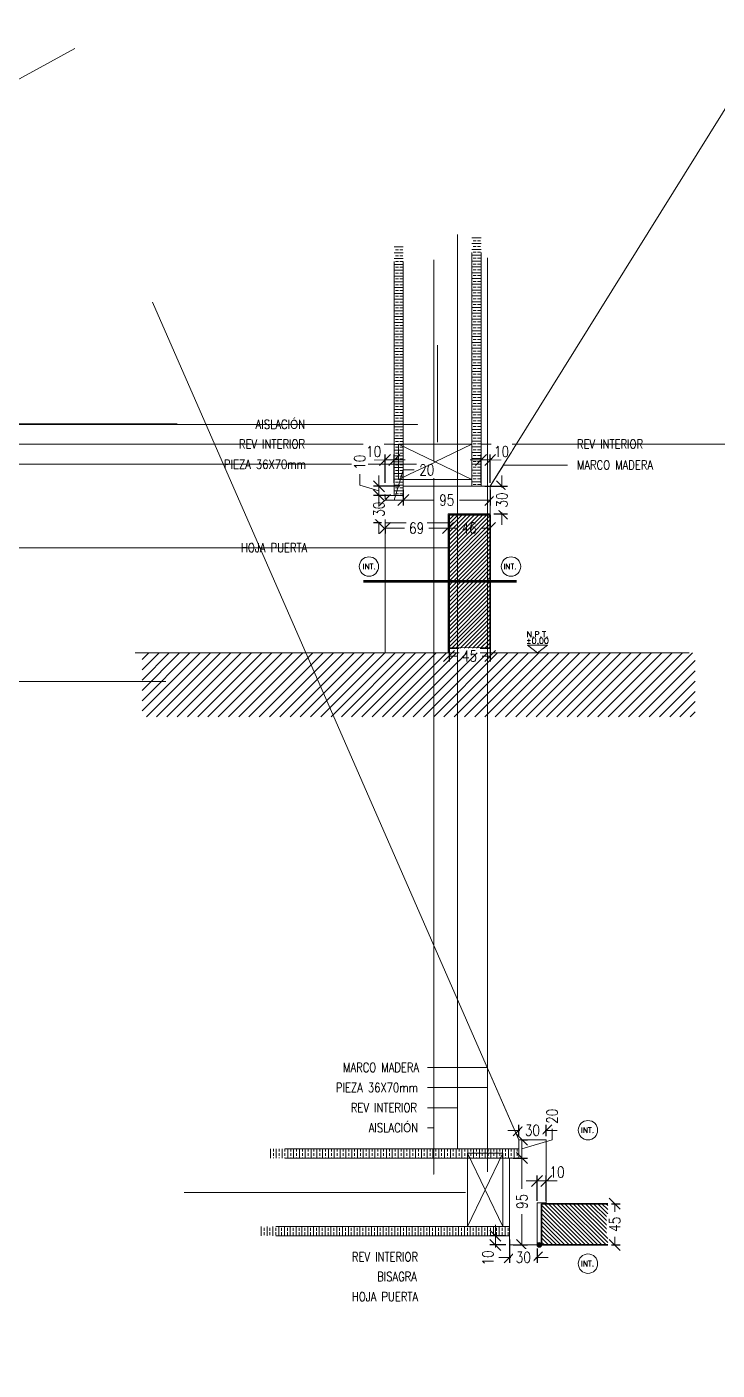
# Model space of a CAD drawing. Header units: metres. Extents: x -2 to 690, y -116 to 73.
# Drawn here: x 187.305 to 188.061, y 32.74 to 34.209 of the extents above; entities that cross this region are included whole.
import ezdxf
from ezdxf.enums import TextEntityAlignment as Align

# ---------------------------------------------------------------- set-up
doc = ezdxf.new("R2010")
doc.units = ezdxf.units.M
doc.header["$LTSCALE"] = 5
doc.header["$MEASUREMENT"] = 0
doc.layers.get('0').update_dxf_attribs({"color": 30})
doc.layers.get('DEFPOINTS').update_dxf_attribs({"color": 210})
for name, color, linetype, lineweight in [('A-ANNO-DIMS', 3, 'Continuous', 18), ('A-ANNO-SYMB', 3, 'Continuous', 18), ('A-ANNO-TEXT', 3, 'Continuous', 18), ('A-DETL-PATT', 8, 'Continuous', 18), ('A-ELEV-MBE1', 7, 'Continuous', 35), ('A-WALL-PATT', 8, 'Continuous', 18), ('A-WALL-STUD', 3, 'Continuous', 18)]:
    doc.layers.add(name, color=color, linetype=linetype, lineweight=lineweight)
doc.styles.add('E-ROMANS', font='romans.shx', dxfattribs={"width": 0.8})
doc.dimstyles.new('E-0010_TICK_12', dxfattribs={"dimscale": 0.001, "dimtxt": 12, "dimasz": 12, "dimexe": 6, "dimexo": 4, "dimgap": 6, "dimtad": 0, "dimdec": 0, "dimlfac": 1000, "dimzin": 0, "dimdsep": 46, "dimtxsty": 'E-ROMANS', "dimblk": 'OBLIQUE', "dimcen": 6, "dimclrd": 256, "dimclre": 256, "dimclrt": 256, "dimadec": 0, "dimazin": 0, "dimtfac": 1, "dimtdec": 0, "dimtmove": 1, "dimatfit": 3, "dimldrblk": 'OPEN90', "dimfxl": 1, "dimtfill": 1, "dimtolj": 1, "dimtzin": 0, "dimlwd": -1, "dimarcsym": 0})
doc.dimstyles.new('E-0100_TICK_12', dxfattribs={"dimscale": 0.001, "dimtxt": 120, "dimasz": 120, "dimexe": 60, "dimexo": 40, "dimgap": 60, "dimtad": 0, "dimzin": 0, "dimdsep": 46, "dimtxsty": 'E-ROMANS', "dimblk": 'OBLIQUE', "dimcen": 60, "dimclrd": 256, "dimclre": 256, "dimclrt": 256, "dimadec": 0, "dimazin": 0, "dimtfac": 1, "dimtmove": 1, "dimatfit": 3, "dimldrblk": 'OPEN90', "dimfxl": 1, "dimtfill": 1, "dimtolj": 1, "dimtzin": 0, "dimlwd": -1, "dimarcsym": 0})

# ---------------------------------------------------------------- blocks, each defined once
blk = doc.blocks.new('_Oblique')
at = {"color": 0, "linetype": 'ByBlock', "lineweight": -2}
blk.add_line((-0.5, -0.5), (0.5, 0.5), dxfattribs=at)
blk = doc.blocks.new('*D1812')
at = {"layer": 'A-ANNO-DIMS', "lineweight": -2, "transparency": 16777216}
for p, q in [((187.9449, 32.9216), (187.9546, 32.9216)), ((187.9449, 32.8766), (187.9546, 32.8766))]:
    blk.add_line(p, q, dxfattribs=at)
at = {"layer": 'A-ANNO-DIMS', "transparency": 16777216}
for p, q in [((187.9486, 32.9216), (187.9486, 32.9129)), ((187.9486, 32.8766), (187.9486, 32.8854))]:
    blk.add_line(p, q, dxfattribs=at)
at = {"layer": 'DEFPOINTS', "color": 0, "transparency": 16777216}
for p in [(187.9409, 32.9216), (187.9409, 32.8766), (187.9486, 32.8766)]:
    blk.add_point(p, dxfattribs=at)
at = {"layer": 'A-ANNO-DIMS', "transparency": 16777216, "xscale": 0.012, "yscale": 0.012, "zscale": 0.012}
for p, rotation in [((187.9486, 32.9216), 90), ((187.9486, 32.8766), 270)]:
    blk.add_blockref('_Oblique', p, dxfattribs=dict(at, rotation=rotation))
at = {"layer": 'A-ANNO-DIMS', "transparency": 16777216, "insert": (187.9486, 32.8991), "char_height": 0.012, "attachment_point": 5, "rotation": 90, "style": 'E-ROMANS', "bg_fill": 3, "box_fill_scale": 1.25, "bg_fill_color": 256, "bg_fill_true_color": 13158600, "bg_fill_transparency": 0}
blk.add_mtext('\\A1;45', dxfattribs=at)
blk = doc.blocks.new('_Open90')
at = {"color": 0, "linetype": 'ByBlock', "lineweight": -2}
for p, q in [((0, 0), (-1, 0)), ((-0.5, 0.5), (0, 0)), ((0, 0), (-0.5, -0.5))]:
    blk.add_line(p, q, dxfattribs=at)
blk = doc.blocks.new('*D1660')
at = {"layer": 'A-ANNO-DIMS', "lineweight": -2, "transparency": 16777216}
for p, q in [((187.7673, 33.552), (187.7673, 33.5146)), ((187.8123, 33.552), (187.8123, 33.5146))]:
    blk.add_line(p, q, dxfattribs=at)
at = {"layer": 'A-ANNO-DIMS', "transparency": 16777216}
for p, q in [((187.7673, 33.5206), (187.776, 33.5206)), ((187.8123, 33.5206), (187.8036, 33.5206))]:
    blk.add_line(p, q, dxfattribs=at)
at = {"layer": 'DEFPOINTS', "color": 0, "transparency": 16777216}
for p in [(187.7673, 33.556), (187.8123, 33.556), (187.8123, 33.5206)]:
    blk.add_point(p, dxfattribs=at)
at = {"layer": 'A-ANNO-DIMS', "transparency": 16777216, "xscale": 0.012, "yscale": 0.012, "zscale": 0.012, "rotation": 180}
blk.add_blockref('_Oblique', (187.7673, 33.5206), dxfattribs=at)
at = {"layer": 'A-ANNO-DIMS', "transparency": 16777216, "xscale": 0.012, "yscale": 0.012, "zscale": 0.012}
blk.add_blockref('_Oblique', (187.8123, 33.5206), dxfattribs=at)
at = {"layer": 'A-ANNO-DIMS', "transparency": 16777216, "insert": (187.7898, 33.5206), "char_height": 0.012, "attachment_point": 5, "style": 'E-ROMANS', "bg_fill": 3, "box_fill_scale": 1.25, "bg_fill_color": 256, "bg_fill_true_color": 13158600, "bg_fill_transparency": 0}
blk.add_mtext('\\A1;45', dxfattribs=at)
blk = doc.blocks.new('*D1813')
at = {"layer": 'A-ANNO-DIMS', "lineweight": -2, "transparency": 16777216}
for p, q in [((187.6973, 33.6623), (187.6973, 33.6546)), ((187.7663, 33.6623), (187.7663, 33.6546))]:
    blk.add_line(p, q, dxfattribs=at)
at = {"layer": 'A-ANNO-DIMS', "transparency": 16777216}
for p, q in [((187.6973, 33.6606), (187.7185, 33.6606)), ((187.7663, 33.6606), (187.7451, 33.6606))]:
    blk.add_line(p, q, dxfattribs=at)
at = {"layer": 'DEFPOINTS', "color": 0, "transparency": 16777216}
for p in [(187.6973, 33.6663), (187.7663, 33.6663), (187.7663, 33.6606)]:
    blk.add_point(p, dxfattribs=at)
at = {"layer": 'A-ANNO-DIMS', "transparency": 16777216, "xscale": 0.012, "yscale": 0.012, "zscale": 0.012, "rotation": 180}
blk.add_blockref('_Oblique', (187.6973, 33.6606), dxfattribs=at)
at = {"layer": 'A-ANNO-DIMS', "transparency": 16777216, "xscale": 0.012, "yscale": 0.012, "zscale": 0.012}
blk.add_blockref('_Oblique', (187.7663, 33.6606), dxfattribs=at)
at = {"layer": 'A-ANNO-DIMS', "transparency": 16777216, "insert": (187.7318, 33.6606), "char_height": 0.012, "attachment_point": 5, "style": 'E-ROMANS', "bg_fill": 3, "box_fill_scale": 1.25, "bg_fill_color": 256, "bg_fill_true_color": 13158600, "bg_fill_transparency": 0}
blk.add_mtext('\\A1;69', dxfattribs=at)
blk = doc.blocks.new('*D1814')
at = {"layer": 'A-ANNO-DIMS', "lineweight": -2, "transparency": 16777216}
for p, q in [((187.7663, 33.6723), (187.7663, 33.6546)), ((187.8123, 33.6723), (187.8123, 33.6546))]:
    blk.add_line(p, q, dxfattribs=at)
at = {"layer": 'A-ANNO-DIMS', "transparency": 16777216}
for p, q in [((187.7663, 33.6606), (187.7755, 33.6606)), ((187.8123, 33.6606), (187.8031, 33.6606))]:
    blk.add_line(p, q, dxfattribs=at)
at = {"layer": 'DEFPOINTS', "color": 0, "transparency": 16777216}
for p in [(187.7663, 33.6763), (187.8123, 33.6763), (187.8123, 33.6606)]:
    blk.add_point(p, dxfattribs=at)
at = {"layer": 'A-ANNO-DIMS', "transparency": 16777216, "xscale": 0.012, "yscale": 0.012, "zscale": 0.012, "rotation": 180}
blk.add_blockref('_Oblique', (187.7663, 33.6606), dxfattribs=at)
at = {"layer": 'A-ANNO-DIMS', "transparency": 16777216, "xscale": 0.012, "yscale": 0.012, "zscale": 0.012}
blk.add_blockref('_Oblique', (187.8123, 33.6606), dxfattribs=at)
at = {"layer": 'A-ANNO-DIMS', "transparency": 16777216, "insert": (187.7893, 33.6606), "char_height": 0.012, "attachment_point": 5, "style": 'E-ROMANS', "bg_fill": 3, "box_fill_scale": 1.25, "bg_fill_color": 256, "bg_fill_true_color": 13158600, "bg_fill_transparency": 0}
blk.add_mtext('\\A1;46', dxfattribs=at)
blk = doc.blocks.new('*D1661')
at = {"layer": 'A-ANNO-DIMS', "lineweight": -2, "transparency": 16777216}
for p, q in [((187.8376, 32.9716), (187.8531, 32.9716)), ((187.8376, 32.8766), (187.8531, 32.8766))]:
    blk.add_line(p, q, dxfattribs=at)
at = {"layer": 'A-ANNO-DIMS', "transparency": 16777216}
for p, q in [((187.8471, 32.9716), (187.8471, 32.9379)), ((187.8471, 32.8766), (187.8471, 32.9104))]:
    blk.add_line(p, q, dxfattribs=at)
at = {"layer": 'DEFPOINTS', "color": 0, "transparency": 16777216}
for p in [(187.8336, 32.9716), (187.8336, 32.8766), (187.8471, 32.8766)]:
    blk.add_point(p, dxfattribs=at)
at = {"layer": 'A-ANNO-DIMS', "transparency": 16777216, "xscale": 0.012, "yscale": 0.012, "zscale": 0.012}
for p, rotation in [((187.8471, 32.9716), 90), ((187.8471, 32.8766), 270)]:
    blk.add_blockref('_Oblique', p, dxfattribs=dict(at, rotation=rotation))
at = {"layer": 'A-ANNO-DIMS', "transparency": 16777216, "insert": (187.8471, 32.9241), "char_height": 0.012, "attachment_point": 5, "rotation": 90, "style": 'E-ROMANS', "bg_fill": 3, "box_fill_scale": 1.25, "bg_fill_color": 256, "bg_fill_true_color": 13158600, "bg_fill_transparency": 0}
blk.add_mtext('\\A1;95', dxfattribs=at)
blk = doc.blocks.new('*D1815')
at = {"layer": 'A-ANNO-DIMS', "lineweight": -2, "transparency": 16777216}
for p, q in [((187.8336, 32.8826), (187.8336, 32.857)), ((187.8636, 32.8726), (187.8636, 32.857))]:
    blk.add_line(p, q, dxfattribs=at)
at = {"layer": 'A-ANNO-DIMS', "transparency": 16777216}
for p, q in [((187.8336, 32.863), (187.8216, 32.863)), ((187.8336, 32.863), (187.8349, 32.863)), ((187.8636, 32.863), (187.8624, 32.863)), ((187.8636, 32.863), (187.8756, 32.863))]:
    blk.add_line(p, q, dxfattribs=at)
at = {"layer": 'DEFPOINTS', "color": 0, "transparency": 16777216}
blk.add_point((187.8336, 32.8866), dxfattribs=at)
at = {"layer": 'A-ANNO-DIMS', "transparency": 16777216, "xscale": 0.012, "yscale": 0.012, "zscale": 0.012}
blk.add_blockref('_Oblique', (187.8336, 32.863), dxfattribs=at)
at = {"layer": 'A-ANNO-DIMS', "transparency": 16777216, "xscale": 0.012, "yscale": 0.012, "zscale": 0.012, "rotation": 180}
blk.add_blockref('_Oblique', (187.8636, 32.863), dxfattribs=at)
at = {"layer": 'A-ANNO-DIMS', "transparency": 16777216, "insert": (187.8486, 32.863), "char_height": 0.012, "attachment_point": 5, "style": 'E-ROMANS', "bg_fill": 3, "box_fill_scale": 1.25, "bg_fill_color": 256, "bg_fill_true_color": 13158600, "bg_fill_transparency": 0}
blk.add_mtext('\\A1;30', dxfattribs=at)
at = {"layer": 'DEFPOINTS', "color": 0, "transparency": 16777216}
for p in [(187.8636, 32.8766), (187.8336, 32.863)]:
    blk.add_point(p, dxfattribs=at)
blk = doc.blocks.new('*D1816')
at = {"layer": 'A-ANNO-DIMS', "transparency": 16777216}
for p, q in [((187.8801, 32.9915), (187.8801, 33.0035)), ((187.8471, 32.9716), (187.8471, 32.9916)), ((187.8471, 32.9816), (187.8801, 32.9915))]:
    blk.add_line(p, q, dxfattribs=at)
at = {"layer": 'A-ANNO-DIMS', "lineweight": -2, "transparency": 16777216}
for p, q in [((187.8476, 32.9916), (187.8531, 32.9916)), ((187.8476, 32.9716), (187.8531, 32.9716))]:
    blk.add_line(p, q, dxfattribs=at)
at = {"layer": 'DEFPOINTS', "color": 0, "transparency": 16777216}
for p in [(187.8436, 32.9916), (187.8471, 32.9916), (187.8436, 32.9716)]:
    blk.add_point(p, dxfattribs=at)
at = {"layer": 'A-ANNO-DIMS', "transparency": 16777216, "xscale": 0.012, "yscale": 0.012, "zscale": 0.012}
for p, rotation in [((187.8471, 32.9916), 90), ((187.8471, 32.9716), 270)]:
    blk.add_blockref('_Oblique', p, dxfattribs=dict(at, rotation=rotation))
at = {"layer": 'A-ANNO-DIMS', "transparency": 16777216, "insert": (187.8801, 33.0173), "char_height": 0.012, "attachment_point": 5, "rotation": 90, "style": 'E-ROMANS', "bg_fill": 3, "box_fill_scale": 1.25, "bg_fill_color": 256, "bg_fill_true_color": 13158600, "bg_fill_transparency": 0}
blk.add_mtext('\\A1;20', dxfattribs=at)
blk = doc.blocks.new('*D1817')
at = {"layer": 'A-ANNO-DIMS', "transparency": 16777216}
for p, q in [((187.8436, 33.0019), (187.8316, 33.0019)), ((187.8436, 33.0019), (187.8449, 33.0019)), ((187.8736, 33.0019), (187.8724, 33.0019)), ((187.8736, 33.0019), (187.8856, 33.0019))]:
    blk.add_line(p, q, dxfattribs=at)
at = {"layer": 'A-ANNO-DIMS', "lineweight": -2, "transparency": 16777216}
for p, q in [((187.8436, 32.9956), (187.8436, 33.0079)), ((187.8736, 32.9956), (187.8736, 33.0079))]:
    blk.add_line(p, q, dxfattribs=at)
at = {"layer": 'A-ANNO-DIMS', "transparency": 16777216, "xscale": 0.012, "yscale": 0.012, "zscale": 0.012}
blk.add_blockref('_Oblique', (187.8436, 33.0019), dxfattribs=at)
at = {"layer": 'A-ANNO-DIMS', "transparency": 16777216, "xscale": 0.012, "yscale": 0.012, "zscale": 0.012, "rotation": 180}
blk.add_blockref('_Oblique', (187.8736, 33.0019), dxfattribs=at)
at = {"layer": 'A-ANNO-DIMS', "transparency": 16777216, "insert": (187.8586, 33.0019), "char_height": 0.012, "attachment_point": 5, "style": 'E-ROMANS', "bg_fill": 3, "box_fill_scale": 1.25, "bg_fill_color": 256, "bg_fill_true_color": 13158600, "bg_fill_transparency": 0}
blk.add_mtext('\\A1;30', dxfattribs=at)
at = {"layer": 'DEFPOINTS', "color": 0, "transparency": 16777216}
for p in [(187.8736, 33.0019), (187.8436, 32.9916), (187.8736, 32.9916)]:
    blk.add_point(p, dxfattribs=at)
blk = doc.blocks.new('*D1662')
at = {"layer": 'A-ANNO-DIMS', "transparency": 16777216}
for p, q in [((187.8636, 32.9466), (187.8516, 32.9466)), ((187.8736, 32.9466), (187.8856, 32.9466))]:
    blk.add_line(p, q, dxfattribs=at)
at = {"layer": 'A-ANNO-DIMS', "lineweight": -2, "transparency": 16777216}
for p, q in [((187.8636, 32.9248), (187.8636, 32.9526)), ((187.8736, 32.9248), (187.8736, 32.9526))]:
    blk.add_line(p, q, dxfattribs=at)
at = {"layer": 'DEFPOINTS', "color": 0, "transparency": 16777216}
for p in [(187.8636, 32.9208), (187.8736, 32.9208)]:
    blk.add_point(p, dxfattribs=at)
at = {"layer": 'A-ANNO-DIMS', "transparency": 16777216, "insert": (187.8854, 32.9563), "char_height": 0.012, "attachment_point": 5, "style": 'E-ROMANS', "bg_fill": 3, "box_fill_scale": 1.25, "bg_fill_color": 256, "bg_fill_true_color": 13158600, "bg_fill_transparency": 0}
blk.add_mtext('\\A1;10', dxfattribs=at)
at = {"layer": 'A-ANNO-DIMS', "transparency": 16777216}
blk.add_line((187.8636, 32.9466), (187.8736, 32.9466), dxfattribs=at)
at = {"layer": 'DEFPOINTS', "color": 0, "transparency": 16777216}
blk.add_point((187.8736, 32.9466), dxfattribs=at)
at = {"layer": 'A-ANNO-DIMS', "transparency": 16777216, "xscale": 0.012, "yscale": 0.012, "zscale": 0.012}
blk.add_blockref('_Oblique', (187.8636, 32.9466), dxfattribs=at)
at = {"layer": 'A-ANNO-DIMS', "transparency": 16777216, "xscale": 0.012, "yscale": 0.012, "zscale": 0.012, "rotation": 180}
blk.add_blockref('_Oblique', (187.8736, 32.9466), dxfattribs=at)
blk = doc.blocks.new('*D1678')
at = {"layer": 'A-ANNO-DIMS', "lineweight": -2, "transparency": 16777216}
for p, q in [((187.7173, 33.7023), (187.7173, 33.6853)), ((187.8123, 33.7023), (187.8123, 33.6853))]:
    blk.add_line(p, q, dxfattribs=at)
at = {"layer": 'A-ANNO-DIMS', "transparency": 16777216}
for p, q in [((187.7173, 33.6913), (187.751, 33.6913)), ((187.8123, 33.6913), (187.7786, 33.6913))]:
    blk.add_line(p, q, dxfattribs=at)
at = {"layer": 'DEFPOINTS', "color": 0, "transparency": 16777216}
for p in [(187.7173, 33.7063), (187.8123, 33.7063), (187.8123, 33.6913)]:
    blk.add_point(p, dxfattribs=at)
at = {"layer": 'A-ANNO-DIMS', "transparency": 16777216, "xscale": 0.012, "yscale": 0.012, "zscale": 0.012, "rotation": 180}
blk.add_blockref('_Oblique', (187.7173, 33.6913), dxfattribs=at)
at = {"layer": 'A-ANNO-DIMS', "transparency": 16777216, "xscale": 0.012, "yscale": 0.012, "zscale": 0.012}
blk.add_blockref('_Oblique', (187.8123, 33.6913), dxfattribs=at)
at = {"layer": 'A-ANNO-DIMS', "transparency": 16777216, "insert": (187.7648, 33.6913), "char_height": 0.012, "attachment_point": 5, "style": 'E-ROMANS', "bg_fill": 3, "box_fill_scale": 1.25, "bg_fill_color": 256, "bg_fill_true_color": 13158600, "bg_fill_transparency": 0}
blk.add_mtext('\\A1;95', dxfattribs=at)
blk = doc.blocks.new('*D1679')
at = {"layer": 'A-ANNO-DIMS', "transparency": 16777216}
for p, q in [((187.8252, 33.7063), (187.8252, 33.7183)), ((187.8252, 33.7063), (187.8252, 33.7051)), ((187.8252, 33.6763), (187.8252, 33.6776)), ((187.8252, 33.6763), (187.8252, 33.6643))]:
    blk.add_line(p, q, dxfattribs=at)
at = {"layer": 'A-ANNO-DIMS', "lineweight": -2, "transparency": 16777216}
for p, q in [((187.8063, 33.7063), (187.8312, 33.7063)), ((187.8163, 33.6763), (187.8312, 33.6763))]:
    blk.add_line(p, q, dxfattribs=at)
at = {"layer": 'DEFPOINTS', "color": 0, "transparency": 16777216}
blk.add_point((187.8023, 33.7063), dxfattribs=at)
at = {"layer": 'A-ANNO-DIMS', "transparency": 16777216, "xscale": 0.012, "yscale": 0.012, "zscale": 0.012}
for p, rotation in [((187.8252, 33.7063), 270), ((187.8252, 33.6763), 90)]:
    blk.add_blockref('_Oblique', p, dxfattribs=dict(at, rotation=rotation))
at = {"layer": 'A-ANNO-DIMS', "transparency": 16777216, "insert": (187.8252, 33.6913), "char_height": 0.012, "attachment_point": 5, "rotation": 90, "style": 'E-ROMANS', "bg_fill": 3, "box_fill_scale": 1.25, "bg_fill_color": 256, "bg_fill_true_color": 13158600, "bg_fill_transparency": 0}
blk.add_mtext('\\A1;30', dxfattribs=at)
at = {"layer": 'DEFPOINTS', "color": 0, "transparency": 16777216}
for p in [(187.8252, 33.7063), (187.8123, 33.6763)]:
    blk.add_point(p, dxfattribs=at)
blk = doc.blocks.new('*D1680')
at = {"layer": 'A-ANNO-DIMS', "transparency": 16777216}
for p, q in [((187.6906, 33.6963), (187.6906, 33.7083)), ((187.6906, 33.6963), (187.6906, 33.6951)), ((187.6906, 33.6663), (187.6906, 33.6676)), ((187.6906, 33.6663), (187.6906, 33.6543))]:
    blk.add_line(p, q, dxfattribs=at)
at = {"layer": 'A-ANNO-DIMS', "lineweight": -2, "transparency": 16777216}
for p, q in [((187.6933, 33.6963), (187.6846, 33.6963)), ((187.6933, 33.6663), (187.6846, 33.6663))]:
    blk.add_line(p, q, dxfattribs=at)
at = {"layer": 'A-ANNO-DIMS', "transparency": 16777216, "xscale": 0.012, "yscale": 0.012, "zscale": 0.012}
for p, rotation in [((187.6906, 33.6963), 270), ((187.6906, 33.6663), 90)]:
    blk.add_blockref('_Oblique', p, dxfattribs=dict(at, rotation=rotation))
at = {"layer": 'A-ANNO-DIMS', "transparency": 16777216, "insert": (187.6906, 33.6813), "char_height": 0.012, "attachment_point": 5, "rotation": 90, "style": 'E-ROMANS', "bg_fill": 3, "box_fill_scale": 1.25, "bg_fill_color": 256, "bg_fill_true_color": 13158600, "bg_fill_transparency": 0}
blk.add_mtext('\\A1;30', dxfattribs=at)
at = {"layer": 'DEFPOINTS', "color": 0, "transparency": 16777216}
for p in [(187.6973, 33.6963), (187.6906, 33.6663), (187.6973, 33.6663)]:
    blk.add_point(p, dxfattribs=at)
blk = doc.blocks.new('*D1681')
at = {"layer": 'A-ANNO-DIMS', "transparency": 16777216}
for p, q in [((187.6696, 33.7076), (187.6696, 33.7196)), ((187.6906, 33.7063), (187.6906, 33.7183)), ((187.6906, 33.7013), (187.6696, 33.7076)), ((187.6906, 33.6963), (187.6906, 33.7063)), ((187.6906, 33.6963), (187.6906, 33.7063)), ((187.6906, 33.6963), (187.6906, 33.6843))]:
    blk.add_line(p, q, dxfattribs=at)
at = {"layer": 'A-ANNO-DIMS', "lineweight": -2, "transparency": 16777216}
for p, q in [((187.7133, 33.7063), (187.6846, 33.7063)), ((187.7033, 33.6963), (187.6846, 33.6963))]:
    blk.add_line(p, q, dxfattribs=at)
at = {"layer": 'DEFPOINTS', "color": 0, "transparency": 16777216}
for p in [(187.6906, 33.7063), (187.7173, 33.7063), (187.7073, 33.6963)]:
    blk.add_point(p, dxfattribs=at)
at = {"layer": 'A-ANNO-DIMS', "transparency": 16777216, "xscale": 0.012, "yscale": 0.012, "zscale": 0.012}
for p, rotation in [((187.6906, 33.7063), 270), ((187.6906, 33.6963), 90)]:
    blk.add_blockref('_Oblique', p, dxfattribs=dict(at, rotation=rotation))
at = {"layer": 'A-ANNO-DIMS', "transparency": 16777216, "insert": (187.6696, 33.7327), "char_height": 0.012, "attachment_point": 5, "rotation": 90, "style": 'E-ROMANS', "bg_fill": 3, "box_fill_scale": 1.25, "bg_fill_color": 256, "bg_fill_true_color": 13158600, "bg_fill_transparency": 0}
blk.add_mtext('\\A1;10', dxfattribs=at)
blk = doc.blocks.new('*D1682')
at = {"layer": 'A-ANNO-DIMS', "transparency": 16777216}
for p, q in [((187.6973, 33.7352), (187.6853, 33.7352)), ((187.7073, 33.7352), (187.7193, 33.7352))]:
    blk.add_line(p, q, dxfattribs=at)
at = {"layer": 'A-ANNO-DIMS', "lineweight": -2, "transparency": 16777216}
for p, q in [((187.6973, 33.7103), (187.6973, 33.7412)), ((187.7073, 33.7103), (187.7073, 33.7412))]:
    blk.add_line(p, q, dxfattribs=at)
at = {"layer": 'DEFPOINTS', "color": 0, "transparency": 16777216}
for p in [(187.7073, 33.7352), (187.6973, 33.7063), (187.7073, 33.7063)]:
    blk.add_point(p, dxfattribs=at)
at = {"layer": 'A-ANNO-DIMS', "transparency": 16777216, "insert": (187.6849, 33.7444), "char_height": 0.012, "attachment_point": 5, "style": 'E-ROMANS', "bg_fill": 3, "box_fill_scale": 1.25, "bg_fill_color": 256, "bg_fill_true_color": 13158600, "bg_fill_transparency": 0}
blk.add_mtext('\\A1;10', dxfattribs=at)
at = {"layer": 'A-ANNO-DIMS', "transparency": 16777216}
blk.add_line((187.6973, 33.7352), (187.7073, 33.7352), dxfattribs=at)
at = {"layer": 'A-ANNO-DIMS', "transparency": 16777216, "xscale": 0.012, "yscale": 0.012, "zscale": 0.012}
blk.add_blockref('_Oblique', (187.6973, 33.7352), dxfattribs=at)
at = {"layer": 'A-ANNO-DIMS', "transparency": 16777216, "xscale": 0.012, "yscale": 0.012, "zscale": 0.012, "rotation": 180}
blk.add_blockref('_Oblique', (187.7073, 33.7352), dxfattribs=at)
blk = doc.blocks.new('*D1683')
at = {"layer": 'A-ANNO-DIMS', "transparency": 16777216}
for p, q in [((187.8023, 33.7352), (187.7903, 33.7352)), ((187.8123, 33.7352), (187.8243, 33.7352))]:
    blk.add_line(p, q, dxfattribs=at)
at = {"layer": 'A-ANNO-DIMS', "lineweight": -2, "transparency": 16777216}
for p, q in [((187.8023, 33.7103), (187.8023, 33.7412)), ((187.8123, 33.7103), (187.8123, 33.7412))]:
    blk.add_line(p, q, dxfattribs=at)
at = {"layer": 'DEFPOINTS', "color": 0, "transparency": 16777216}
for p in [(187.8023, 33.7352), (187.8023, 33.7063), (187.8123, 33.7063)]:
    blk.add_point(p, dxfattribs=at)
at = {"layer": 'A-ANNO-DIMS', "transparency": 16777216, "insert": (187.8248, 33.7444), "char_height": 0.012, "attachment_point": 5, "style": 'E-ROMANS', "bg_fill": 3, "box_fill_scale": 1.25, "bg_fill_color": 256, "bg_fill_true_color": 13158600, "bg_fill_transparency": 0}
blk.add_mtext('\\A1;10', dxfattribs=at)
at = {"layer": 'A-ANNO-DIMS', "transparency": 16777216}
blk.add_line((187.8123, 33.7352), (187.8023, 33.7352), dxfattribs=at)
at = {"layer": 'A-ANNO-DIMS', "transparency": 16777216, "xscale": 0.012, "yscale": 0.012, "zscale": 0.012}
blk.add_blockref('_Oblique', (187.8023, 33.7352), dxfattribs=at)
at = {"layer": 'A-ANNO-DIMS', "transparency": 16777216, "xscale": 0.012, "yscale": 0.012, "zscale": 0.012, "rotation": 180}
blk.add_blockref('_Oblique', (187.8123, 33.7352), dxfattribs=at)
blk = doc.blocks.new('*D1684')
at = {"layer": 'A-ANNO-DIMS', "transparency": 16777216}
for p, q in [((187.7073, 33.6913), (187.7172, 33.7243)), ((187.7172, 33.7243), (187.7292, 33.7243)), ((187.6973, 33.6913), (187.7173, 33.6913))]:
    blk.add_line(p, q, dxfattribs=at)
at = {"layer": 'A-ANNO-DIMS', "lineweight": -2, "transparency": 16777216}
for p, q in [((187.6973, 33.6953), (187.6973, 33.6973)), ((187.7173, 33.6953), (187.7173, 33.6973))]:
    blk.add_line(p, q, dxfattribs=at)
at = {"layer": 'DEFPOINTS', "color": 0, "transparency": 16777216}
for p in [(187.6973, 33.6913), (187.7173, 33.6913), (187.7173, 33.6913)]:
    blk.add_point(p, dxfattribs=at)
at = {"layer": 'A-ANNO-DIMS', "transparency": 16777216, "xscale": 0.012, "yscale": 0.012, "zscale": 0.012, "rotation": 180}
blk.add_blockref('_Oblique', (187.6973, 33.6913), dxfattribs=at)
at = {"layer": 'A-ANNO-DIMS', "transparency": 16777216, "xscale": 0.012, "yscale": 0.012, "zscale": 0.012}
blk.add_blockref('_Oblique', (187.7173, 33.6913), dxfattribs=at)
at = {"layer": 'A-ANNO-DIMS', "transparency": 16777216, "insert": (187.743, 33.7243), "char_height": 0.012, "attachment_point": 5, "style": 'E-ROMANS', "bg_fill": 3, "box_fill_scale": 1.25, "bg_fill_color": 256, "bg_fill_true_color": 13158600, "bg_fill_transparency": 0}
blk.add_mtext('\\A1;20', dxfattribs=at)
blk = doc.blocks.new('*D1691')
at = {"layer": 'A-ANNO-DIMS', "transparency": 16777216}
for p, q in [((187.818, 32.8866), (187.818, 32.8986)), ((187.818, 32.8766), (187.818, 32.8646))]:
    blk.add_line(p, q, dxfattribs=at)
at = {"layer": 'A-ANNO-DIMS', "lineweight": -2, "transparency": 16777216}
for p, q in [((187.8296, 32.8866), (187.812, 32.8866)), ((187.8296, 32.8766), (187.812, 32.8766))]:
    blk.add_line(p, q, dxfattribs=at)
at = {"layer": 'DEFPOINTS', "color": 0, "transparency": 16777216}
for p in [(187.818, 32.8866), (187.8336, 32.8866), (187.8336, 32.8766)]:
    blk.add_point(p, dxfattribs=at)
at = {"layer": 'A-ANNO-DIMS', "transparency": 16777216, "insert": (187.8098, 32.8624), "char_height": 0.012, "attachment_point": 5, "rotation": 90, "style": 'E-ROMANS', "bg_fill": 3, "box_fill_scale": 1.25, "bg_fill_color": 256, "bg_fill_true_color": 13158600, "bg_fill_transparency": 0}
blk.add_mtext('\\A1;10', dxfattribs=at)
at = {"layer": 'A-ANNO-DIMS', "transparency": 16777216}
blk.add_line((187.818, 32.8766), (187.818, 32.8866), dxfattribs=at)
at = {"layer": 'A-ANNO-DIMS', "transparency": 16777216, "xscale": 0.012, "yscale": 0.012, "zscale": 0.012}
for p, rotation in [((187.818, 32.8866), 270), ((187.818, 32.8766), 90)]:
    blk.add_blockref('_Oblique', p, dxfattribs=dict(at, rotation=rotation))

msp = doc.modelspace()

# ---------------------------------------------------------------- hatches: boundary and pattern name
at = {"layer": 'A-DETL-PATT'}
h = msp.add_hatch(dxfattribs=at)
h.set_pattern_fill('BRASS', color=256, scale=0.001, style=0)
h.set_pattern_definition([(0, (-383.2863675, 10.003178), (0, 0.00635), []), (0, (-383.2863675, 10.006353), (0, 0.00635), [0.003175, -0.0015875])])
h.paths.add_polyline_path([(187.7173, 33.6963), (187.7173, 33.9697), (187.7073, 33.9697), (187.7073, 33.6963)])
h = msp.add_hatch(dxfattribs=at)
h.set_pattern_fill('BRASS', color=256, scale=0.001, style=0)
h.set_pattern_definition([(0, (-383.2013675, 10.013178), (0, 0.00635), []), (0, (-383.2013675, 10.016353), (0, 0.00635), [0.003175, -0.0015875])])
h.paths.add_polyline_path([(187.8023, 33.7063), (187.8023, 33.9797), (187.7923, 33.9797), (187.7923, 33.7063)])
h = msp.add_hatch(dxfattribs=at)
h.set_pattern_fill('BRASS', color=256, scale=0.001, angle=90, style=0)
h.set_pattern_definition([(90, (211.5367944, -538.107039), (-0.00635, 4e-19), []), (90, (211.5336194, -538.107039), (-0.00635, 4e-19), [0.003175, -0.0015875])])
h.paths.add_polyline_path([(187.8436, 32.9716), (187.5703, 32.9716), (187.5703, 32.9816), (187.8436, 32.9816)])
h = msp.add_hatch(dxfattribs=at)
h.set_pattern_fill('ANSI31', color=256, scale=0.001, angle=90)
h.set_pattern_definition([(135, (218.0630143, -119.980514), (-0.00224506403, -0.00224506403), [])])
h.paths.add_polyline_path([(187.9409, 32.9216), (187.9409, 32.8766), (187.8686, 32.8766), (187.8686, 32.9216)])
h = msp.add_hatch(dxfattribs=at)
h.set_pattern_fill('BRASS', color=256, scale=0.001, angle=90, style=0)
h.set_pattern_definition([(90, (211.5267944, -538.022039), (-0.00635, 4e-19), []), (90, (211.5236194, -538.022039), (-0.00635, 4e-19), [0.003175, -0.0015875])])
h.paths.add_polyline_path([(187.8336, 32.8866), (187.5603, 32.8866), (187.5603, 32.8966), (187.8336, 32.8966)])
h = msp.add_hatch(dxfattribs=at)
h.set_pattern_fill('ANSI31', color=256, scale=0.0001)
h.set_pattern_definition([(45, (34.88104942, 3.4709582), (-0.000224506403, 0.000224506403), [])])
edge = h.paths.add_edge_path()
edge.add_arc((187.8661, 32.8766), 0.0025, 0, 360)

# ---------------------------------------------------------------- linework, layer by layer
at = {"layer": 'A-ANNO-DIMS'}
msp.add_line((187.6973, 33.6015), (187.6973, 33.5242), dxfattribs=at)
at = {"layer": 'A-ANNO-SYMB'}
for p, q in [((187.7923, 33.7063), (187.7923, 33.9622)), ((187.8023, 33.7063), (187.8023, 33.9622)), ((187.7073, 33.6963), (187.7073, 33.9522)), ((187.7173, 33.6963), (187.7173, 33.9522)), ((187.8023, 33.7154), (187.8023, 33.7063)), ((187.8113, 33.7063), (187.8023, 33.7063)), ((187.4239, 33.5242), (188.0301, 33.5242)), ((187.8436, 32.9816), (187.5877, 32.9816)), ((187.8436, 32.9716), (187.5877, 32.9716)), ((187.8436, 32.9816), (187.8436, 32.9716)), ((187.8336, 32.8966), (187.5777, 32.8966)), ((187.8336, 32.8966), (187.8336, 32.8866)), ((187.8336, 32.8866), (187.5777, 32.8866))]:
    msp.add_line(p, q, dxfattribs=at)
for points in [[(187.7173, 33.6963), (187.6973, 33.6963), (187.6973, 33.6663), (187.7663, 33.6663), (187.7663, 33.6763), (187.8123, 33.6763), (187.8123, 33.7063), (187.7923, 33.7063), (187.7173, 33.7063)], [(187.8436, 32.9716), (187.8436, 32.9916), (187.8736, 32.9916), (187.8736, 32.9226), (187.8636, 32.9226), (187.8636, 32.8766), (187.8336, 32.8766), (187.8336, 32.8966), (187.8336, 32.9716)], [(187.8436, 32.9716), (187.8436, 32.9916), (187.8736, 32.9916), (187.8736, 32.9226), (187.8636, 32.9226), (187.8636, 32.8766), (187.8336, 32.8766), (187.8336, 32.8966), (187.8336, 32.9716)]]:
    msp.add_lwpolyline(points, close=True, dxfattribs=at)
for points in [[(187.8751, 33.5327), (187.8531, 33.5327)], [(187.8751, 33.5327), (187.8641, 33.5242), (187.8531, 33.5327)]]:
    msp.add_lwpolyline(points, dxfattribs=at)
msp.add_circle((187.8661, 32.8766), 0.0025, dxfattribs=at)
at = {"layer": 'A-ANNO-TEXT'}
for centre, start, end in [((187.6797, 33.6186), 0, 180), ((187.6797, 33.6186), 180, 0), ((187.8351, 33.6186), 0, 180), ((187.8351, 33.6186), 180, 0), ((187.9193, 33.0021), 0, 180), ((187.9193, 33.0021), 180, 0), ((187.9193, 32.8561), 0, 180), ((187.9193, 32.8561), 180, 0)]:
    msp.add_arc(centre, 0.0106, start, end, dxfattribs=at)
at = {"layer": 'A-ELEV-MBE1'}
for p, q in [((187.8123, 33.6753), (187.7673, 33.6753)), ((187.7673, 33.6753), (187.7673, 33.6031)), ((187.8123, 33.6031), (187.8123, 33.6753)), ((187.7673, 33.5292), (187.7673, 33.6015)), ((187.8123, 33.6015), (187.8123, 33.5292)), ((187.8123, 33.5292), (187.7673, 33.5292)), ((187.8686, 32.8766), (187.8686, 32.9216)), ((187.8686, 32.9216), (187.9409, 32.9216)), ((187.9409, 32.8766), (187.8686, 32.8766))]:
    msp.add_line(p, q, dxfattribs=at)
at = {"layer": 'A-WALL-PATT', "ltscale": 0.075}
for p, q in [((187.7548, 33.7545), (187.7548, 33.8607)), ((187.7854, 32.9341), (187.4774, 32.9341))]:
    msp.add_line(p, q, dxfattribs=at)
at = {"layer": 'DEFPOINTS'}
for p, q in [((187.8412, 33.6031), (187.6736, 33.6031)), ((187.8412, 33.6015), (187.6736, 33.6015))]:
    msp.add_line(p, q, dxfattribs=at)

# ---------------------------------------------------------------- texts
at = {"layer": 'A-ANNO-TEXT', "style": 'E-ROMANS'}
for p in [(187.6728, 33.6156), (187.8268, 33.6156), (187.9117, 32.9991), (187.9117, 32.8531)]:
    msp.add_text('INT.', height=0.006, dxfattribs=at).set_placement(p)
at = {"layer": 'A-ANNO-TEXT', "char_height": 0.01, "style": 'E-ROMANS'}
for s, insert, attachment_point in [('AISLACI{\\fArial|b0|i0|c0|p34;Ó}N', (187.6097, 33.774), 6), ('REV INTERIOR', (187.6097, 33.7526), 6), ('REV INTERIOR', (187.9072, 33.7526), 4), ('PIEZA 36X70mm', (187.6109, 33.7304), 6), ('MARCO MADERA', (187.9072, 33.7296), 4), ('HOJA PUERTA', (187.6121, 33.6392), 6), ('MARCO MADERA', (187.7346, 33.0707), 6), ('PIEZA 36X70mm', (187.7334, 33.0487), 6), ('REV INTERIOR', (187.7322, 33.0267), 6), ('AISLACI{\\fArial|b0|i0|c0|p34;Ó}N', (187.7334, 33.0047), 6), ('REV INTERIOR', (187.7334, 32.8636), 6), ('BISAGRA', (187.7322, 32.842), 6), ('HOJA PUERTA', (187.7334, 32.82), 6)]:
    msp.add_mtext(s, dxfattribs=dict(at, insert=insert, attachment_point=attachment_point))
at = {"layer": 'A-ANNO-TEXT', "style": 'E-ROMANS'}
for tag, text, p in [('N.P.T.', 'N.', (187.8641, 33.5394)), ('%%P0,00', '0.00', (187.8641, 33.5324))]:
    msp.add_attdef(tag, text=text, height=0.00625, dxfattribs=at).set_placement(p, align=Align.BOTTOM_CENTER)

# ---------------------------------------------------------------- leaders
at = {"layer": 'A-ANNO-TEXT', "annotation_type": 0, "has_hookline": 1, "hookline_direction": 1, "horizontal_direction": (-1, 0, 0)}
for points in [[(186.4997, 33.5639), (186.4997, 33.5934), (186.5559, 33.5934)], [(186.4728, 33.7093), (186.5143, 33.7526), (186.5559, 33.7526)], [(186.4798, 33.7063), (186.524, 33.7304), (186.5559, 33.7304)], [(186.4698, 33.7748), (186.5147, 33.7748), (186.5559, 33.7748)], [(187.8023, 33.7526), (187.8472, 33.7526), (187.8969, 33.7526)], [(186.4898, 33.6392), (186.5407, 33.6392), (186.5559, 33.6392)], [(186.4573, 33.4929), (186.5086, 33.4929), (186.5547, 33.4929)], [(186.6878, 32.8866), (186.6878, 32.8636), (186.7479, 32.8636)], [(186.6042, 32.8766), (186.6042, 32.8196), (186.7479, 32.8196)], [(186.6254, 32.8741), (186.6254, 32.8416), (186.7479, 32.8416)]]:
    msp.add_leader(points, dimstyle='E-0100_TICK_12', override={"dimasz": 0.05, "dimtad": 0, "dimldrblk": 'Open90'}, dxfattribs=at)
at = {"layer": 'A-ANNO-TEXT', "annotation_type": 0, "has_hookline": 1, "hookline_direction": 1}
for points in [[(187.7328, 33.7741), (187.6662, 33.7741), (187.6201, 33.7741)], [(187.7073, 33.7526), (187.6662, 33.7526), (187.6201, 33.7526)], [(187.7331, 33.7304), (187.6674, 33.7304), (187.6213, 33.7304)], [(187.7673, 33.6392), (187.6686, 33.6392), (187.6225, 33.6392)]]:
    msp.add_leader(points, dimstyle='E-0100_TICK_12', override={"dimasz": 0.05, "dimtad": 0, "dimldrblk": 'Open90'}, dxfattribs=at)

# ---------------------------------------------------------------- next in the draw order: dimensions: what is measured, and where the dimension line sits
at = {"layer": 'A-ANNO-DIMS'}
for base, p1, p2, picture, middle in [((187.7663, 33.6606), (187.6973, 33.6663), (187.7663, 33.6663), '*D1813', (187.7318, 33.6606)), ((187.8123, 33.5206), (187.7673, 33.556), (187.8123, 33.556), '*D1660', (187.7898, 33.5206))]:
    dim = msp.add_linear_dim(base=base, p1=p1, p2=p2, dimstyle='E-0010_TICK_12', dxfattribs=at)
    dim.commit()
    dim.dimension.update_dxf_attribs({"geometry": picture, "text_midpoint": middle})
for base, p1, p2, angle, picture, middle in [((187.8471, 32.8766), (187.8336, 32.9716), (187.8336, 32.8766), 270, '*D1661', (187.8471, 32.9241)), ((187.9486, 32.8766), (187.9409, 32.9216), (187.9409, 32.8766), 90, '*D1812', (187.9486, 32.8991))]:
    dim = msp.add_linear_dim(base=base, p1=p1, p2=p2, angle=angle, dimstyle='E-0010_TICK_12', dxfattribs=at)
    dim.commit()
    dim.dimension.update_dxf_attribs({"geometry": picture, "text_midpoint": middle})

# ---------------------------------------------------------------- next in the draw order: hatches: boundary and pattern name
at = {"layer": 'A-DETL-PATT'}
h = msp.add_hatch(dxfattribs=at)
h.set_pattern_fill('ANSI31', color=256, scale=0.0025)
h.set_pattern_definition([(45, (34.8263275, 3.480958), (-0.00561266008, 0.00561266008), [])])
h.paths.add_polyline_path([(187.4314, 33.5242), (188.0365, 33.5242), (188.0365, 33.4542), (187.4314, 33.4542)])

# ---------------------------------------------------------------- next in the draw order: linework, layer by layer
at = {"layer": 'A-ANNO-DIMS'}
msp.add_line((187.6973, 33.6663), (187.6973, 33.6031), dxfattribs=at)

# ---------------------------------------------------------------- next in the draw order: dimensions: what is measured, and where the dimension line sits
dim = msp.add_linear_dim(base=(187.8123, 33.6606), p1=(187.7663, 33.6763), p2=(187.8123, 33.6763), dimstyle='E-0010_TICK_12', dxfattribs=at)
dim.commit()
dim.dimension.update_dxf_attribs({"geometry": '*D1814', "text_midpoint": (187.7893, 33.6606)})
for base, p1, p2, angle, picture, middle in [((187.8471, 32.9916), (187.8436, 32.9716), (187.8436, 32.9916), 270, '*D1816', (187.8801, 33.0095)), ((187.8336, 32.863), (187.8636, 32.8766), (187.8336, 32.8866), 180, '*D1815', (187.8486, 32.863))]:
    dim = msp.add_linear_dim(base=base, p1=p1, p2=p2, angle=angle, dimstyle='E-0010_TICK_12', dxfattribs=at)
    dim.commit()
    dim.dimension.update_dxf_attribs({"geometry": picture, "text_midpoint": middle})

# ---------------------------------------------------------------- next in the draw order: leaders
at = {"layer": 'A-ANNO-TEXT', "annotation_type": 0, "has_hookline": 1, "hookline_direction": 1}
msp.add_leader([(187.7505, 32.9541), (187.7505, 33.0047), (187.7437, 33.0047)], dimstyle='E-0100_TICK_12', override={"dimasz": 0.05, "dimtad": 0, "dimldrblk": 'Open90'}, dxfattribs=at)

# ---------------------------------------------------------------- next in the draw order: hatches: boundary and pattern name
at = {"layer": 'A-DETL-PATT'}
h = msp.add_hatch(dxfattribs=at)
h.set_pattern_fill('ANSI31', color=256, scale=0.001)
h.set_pattern_definition([(45, (34.8363275, 3.4809582), (-0.00224506403, 0.00224506403), [])])
h.paths.add_polyline_path([(187.8123, 33.6015), (187.7673, 33.6015), (187.7673, 33.5292), (187.8123, 33.5292)])
h.paths.add_polyline_path([(187.7673, 33.6031), (187.8123, 33.6031), (187.8123, 33.6753), (187.7673, 33.6753)])

# ---------------------------------------------------------------- next in the draw order: linework, layer by layer
at = {"layer": 'A-ANNO-DIMS'}
for p, q in [((187.8123, 33.6763), (187.8123, 33.5242)), ((187.7663, 33.6663), (187.7663, 33.5242))]:
    msp.add_line(p, q, dxfattribs=at)

# ---------------------------------------------------------------- next in the draw order: dimensions: what is measured, and where the dimension line sits
dim = msp.add_linear_dim(base=(187.8736, 33.0019), p1=(187.8436, 32.9916), p2=(187.8736, 32.9916), angle=180, dimstyle='E-0010_TICK_12', dxfattribs=at)
dim.commit()
dim.dimension.update_dxf_attribs({"geometry": '*D1817', "text_midpoint": (187.8586, 33.0019)})
for base, p1, p2, angle, picture, middle in [((187.8736, 32.9466), (187.8636, 32.9208), (187.8736, 32.9208), 180, '*D1662', (187.8854, 32.9563)), ((187.818, 32.8866), (187.8336, 32.8766), (187.8336, 32.8866), 90, '*D1691', (187.8098, 32.8624))]:
    dim = msp.add_linear_dim(base=base, p1=p1, p2=p2, angle=angle, dimstyle='E-0010_TICK_12', dxfattribs=at)
    dim.commit()
    dim.dimension.update_dxf_attribs({"geometry": picture, "text_midpoint": middle, "dimtype": 160})

# ---------------------------------------------------------------- next in the draw order: leaders
at = {"layer": 'A-ANNO-TEXT', "annotation_type": 0, "has_hookline": 1, "hookline_direction": 1, "horizontal_direction": (-1, 0, 0)}
for points in [[(186.6329, 32.9916), (186.6329, 33.0927), (186.7479, 33.0927)], [(186.7151, 32.9816), (186.7151, 33.0267), (186.7479, 33.0267)], [(186.682, 32.9564), (186.682, 33.0487), (186.7479, 33.0487)], [(186.741, 32.9541), (186.741, 33.0047), (186.7479, 33.0047)]]:
    msp.add_leader(points, dimstyle='E-0100_TICK_12', override={"dimasz": 0.05, "dimtad": 0, "dimldrblk": 'Open90'}, dxfattribs=at)
at = {"layer": 'A-ANNO-TEXT', "annotation_type": 0, "has_hookline": 1, "hookline_direction": 1}
for points in [[(187.7765, 32.9816), (187.7765, 33.0267), (187.7437, 33.0267)], [(187.8095, 32.9564), (187.8095, 33.0487), (187.7437, 33.0487)]]:
    msp.add_leader(points, dimstyle='E-0100_TICK_12', override={"dimasz": 0.05, "dimtad": 0, "dimldrblk": 'Open90'}, dxfattribs=at)

# ---------------------------------------------------------------- next in the draw order: linework, layer by layer
at = {"layer": 'A-WALL-STUD'}
for p, q in [((187.7876, 32.8966), (187.8261, 32.977)), ((187.7876, 32.977), (187.8261, 32.8966))]:
    msp.add_line(p, q, dxfattribs=at)
msp.add_lwpolyline([(187.7876, 32.8966), (187.8261, 32.8966), (187.8261, 32.977), (187.7876, 32.977), (187.7876, 32.8966)], dxfattribs=at)

# ---------------------------------------------------------------- next in the draw order: leaders
at = {"layer": 'A-ANNO-TEXT', "annotation_type": 0, "has_hookline": 1, "hookline_direction": 1}
msp.add_leader([(187.8436, 32.9916), (187.809, 33.0707), (187.7437, 33.0707)], dimstyle='E-0100_TICK_12', override={"dimasz": 0.05, "dimtad": 0, "dimldrblk": 'Open90'}, dxfattribs=at)

# ---------------------------------------------------------------- next in the draw order: dimensions: what is measured, and where the dimension line sits
at = {"layer": 'A-ANNO-DIMS'}
dim = msp.add_linear_dim(base=(187.6906, 33.6663), p1=(187.6973, 33.6963), p2=(187.6973, 33.6663), angle=90, dimstyle='E-0010_TICK_12', dxfattribs=at)
dim.commit()
dim.dimension.update_dxf_attribs({"geometry": '*D1680', "text_midpoint": (187.6906, 33.6813)})
dim = msp.add_linear_dim(base=(187.8123, 33.6913), p1=(187.7173, 33.7063), p2=(187.8123, 33.7063), dimstyle='E-0010_TICK_12', dxfattribs=at)
dim.commit()
dim.dimension.update_dxf_attribs({"geometry": '*D1678', "text_midpoint": (187.7648, 33.6913)})

# ---------------------------------------------------------------- next in the draw order: dimensions: what is measured, and where the dimension line sits
for base, p1, p2, picture, middle in [((187.6906, 33.7063), (187.7073, 33.6963), (187.7173, 33.7063), '*D1681', (187.6696, 33.7256)), ((187.8252, 33.7063), (187.8123, 33.6763), (187.8023, 33.7063), '*D1679', (187.8252, 33.6913))]:
    dim = msp.add_linear_dim(base=base, p1=p1, p2=p2, angle=90, dimstyle='E-0010_TICK_12', dxfattribs=at)
    dim.commit()
    dim.dimension.update_dxf_attribs({"geometry": picture, "text_midpoint": middle})

# ---------------------------------------------------------------- next in the draw order: dimensions: what is measured, and where the dimension line sits
dim = msp.add_linear_dim(base=(187.7073, 33.7352), p1=(187.6973, 33.7063), p2=(187.7073, 33.7063), dimstyle='E-0010_TICK_12', dxfattribs=at)
dim.commit()
dim.dimension.update_dxf_attribs({"geometry": '*D1682', "text_midpoint": (187.6849, 33.7444), "dimtype": 160})
dim = msp.add_linear_dim(base=(187.8023, 33.7352), p1=(187.8123, 33.7063), p2=(187.8023, 33.7063), angle=180, dimstyle='E-0010_TICK_12', dxfattribs=at)
dim.commit()
dim.dimension.update_dxf_attribs({"geometry": '*D1683', "text_midpoint": (187.8248, 33.7444), "dimtype": 160})

# ---------------------------------------------------------------- next in the draw order: dimensions: what is measured, and where the dimension line sits
dim = msp.add_linear_dim(base=(187.7173, 33.6913), p1=(187.6973, 33.6913), p2=(187.7173, 33.6913), angle=180, dimstyle='E-0010_TICK_12', dxfattribs=at)
dim.commit()
dim.dimension.update_dxf_attribs({"geometry": '*D1684', "text_midpoint": (187.7352, 33.7243)})

# ---------------------------------------------------------------- next in the draw order: leaders
at = {"layer": 'A-ANNO-TEXT', "annotation_type": 0, "has_hookline": 1, "hookline_direction": 1, "horizontal_direction": (-1, 0, 0)}
msp.add_leader([(187.8123, 33.7063), (187.8268, 33.7296), (187.8969, 33.7296)], dimstyle='E-0100_TICK_12', override={"dimasz": 0.05, "dimtad": 0, "dimldrblk": 'Open90'}, dxfattribs=at)

# ---------------------------------------------------------------- next in the draw order: linework, layer by layer
at = {"layer": 'A-WALL-STUD'}
for p, q in [((187.7923, 33.7524), (187.712, 33.7138)), ((187.712, 33.7524), (187.7923, 33.7138))]:
    msp.add_line(p, q, dxfattribs=at)
msp.add_lwpolyline([(187.7923, 33.7524), (187.7923, 33.7138), (187.712, 33.7138), (187.712, 33.7524), (187.7923, 33.7524)], dxfattribs=at)

# ---------------------------------------------------------------- next in the draw order: leaders
at = {"layer": 'A-ANNO-TEXT', "annotation_type": 0, "has_hookline": 1, "hookline_direction": 1, "horizontal_direction": (-1, 0, 0)}
msp.add_leader([(186.6518, 32.9853), (186.6825, 33.0707), (186.7479, 33.0707)], dimstyle='E-0100_TICK_12', override={"dimasz": 0.05, "dimtad": 0, "dimldrblk": 'Open90'}, dxfattribs=at)

doc.saveas('drawing.dxf')
